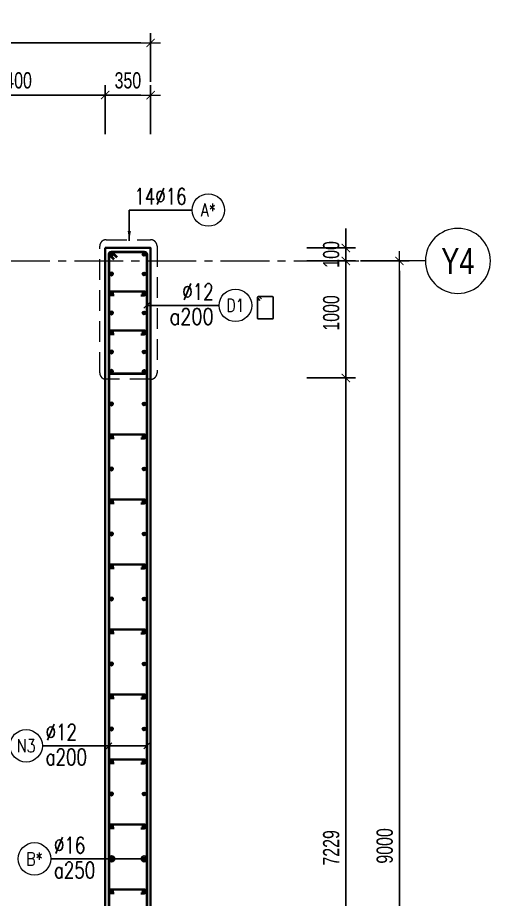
# Model space of a CAD drawing. Header units: millimetres. Extents: x 738475 to 1279438, y -34239 to 156422.
# Drawn here: x 1076680 to 1080317, y 15187 to 21970 of the extents above; entities that cross this region are included whole.
import ezdxf
from ezdxf.enums import TextEntityAlignment as Align

# ---------------------------------------------------------------- set-up
doc = ezdxf.new("R2010")
doc.units = ezdxf.units.MM
doc.header["$MEASUREMENT"] = 0
for name, pattern in [('HIDDEN2', [4.7625, 3.175, -1.5875]), ('HT_Dim Grid$0$CENTER2', [1.125, 0.75, -0.125, 0.125, -0.125]), ('HT_Grid$0$CENTER2', [1.125, 0.75, -0.125, 0.125, -0.125])]:
    doc.linetypes.add(name, pattern=pattern)
doc.layers.get('0').update_dxf_attribs({"lineweight": 20})
doc.layers.get('Defpoints').update_dxf_attribs({"color": 151, "lineweight": 9})
for name, color, linetype, lineweight in [('HT_Dim Grid$0$NDC_S_AXIS', 5, 'HT_Dim Grid$0$CENTER2', 13), ('HT_Dim Grid$0$NDC_S_SYMBOL', 1, 'Continuous', 15), ('HT_Dim Grid$0$NDC_S_TEXT SYMBOL', 7, 'Continuous', 20), ('HT_Grid$0$NDC_S_AXIS', 5, 'HT_Grid$0$CENTER2', 13), ('KC-LEADER', 153, 'Continuous', 18), ('KC-THEP', 6, 'Continuous', 40), ('NDC_S_DIM', 1, 'Continuous', 15), ('NDC_S_HIDDEN', 8, 'HIDDEN2', 13), ('NDC_S_LEADER', 1, 'Continuous', 15), ('NDC_S_REBAR', 4, 'Continuous', 35), ('NDC_S_STIRRUP', 4, 'Continuous', 40), ('NDC_S_VN TEXT', 7, 'Continuous', 20), ('NDC_S_WALL', 6, 'Continuous', 35)]:
    doc.layers.add(name, color=color, linetype=linetype, lineweight=lineweight)
doc.layers.add('Ligature', color=1, linetype='Continuous')
doc.styles.add('HT_Dim Grid$0$NDC_ANNO', font='', dxfattribs={"width": 0.8})
doc.styles.add('NDC_DIM', font='', dxfattribs={"width": 0.75})
doc.styles.add('NDC_EN TXT', font='romans.shx', dxfattribs={"width": 0.8})
doc.styles.get('HT_Dim Grid$0$NDC_ANNO').set_extended_font_data('Dotum')
doc.styles.get('NDC_DIM').set_extended_font_data('Dotum')
doc.dimstyles.new('NDC_dim_30', dxfattribs={"dimscale": 30, "dimtxt": 2.5, "dimasz": 1.5, "dimexe": 1.5, "dimexo": 2.5, "dimgap": 1, "dimtad": 1, "dimdec": 0, "dimzin": 0, "dimdsep": 46, "dimtxsty": 'NDC_DIM', "dimblk": 'DIMMARK', "dimcen": 0.09, "dimdle": 1.2, "dimclrd": 1, "dimclre": 1, "dimclrt": 3, "dimadec": 0, "dimazin": 0, "dimtfac": 1, "dimtdec": 0, "dimtix": 1, "dimtofl": 0, "dimtmove": 0, "dimatfit": 3, "dimfxl": 6, "dimfxlon": 1, "dimtolj": 1, "dimtzin": 0, "dimarcsym": 0})
doc.dimstyles.new('NDC_dim_50', dxfattribs={"dimscale": 50, "dimtxt": 2.5, "dimasz": 1.5, "dimexe": 1.5, "dimexo": 2.5, "dimgap": 1, "dimtad": 1, "dimdec": 0, "dimzin": 0, "dimdsep": 46, "dimtxsty": 'NDC_DIM', "dimblk": 'DIMMARK', "dimcen": 0.09, "dimdle": 1.2, "dimclrd": 1, "dimclre": 1, "dimclrt": 3, "dimadec": 0, "dimazin": 0, "dimtfac": 1, "dimtdec": 0, "dimtix": 1, "dimtofl": 0, "dimtmove": 0, "dimatfit": 3, "dimfxl": 6, "dimfxlon": 1, "dimtolj": 1, "dimtzin": 0, "dimarcsym": 0})

# ---------------------------------------------------------------- blocks, each defined once
blk = doc.blocks.new('DIMMARK')
at = {"layer": 'NDC_S_DIM', "color": 1}
blk.add_line((-1.5, 0), (1, 0), dxfattribs=at)
at = {"layer": 'NDC_S_DIM', "color": 2, "const_width": 0.1}
blk.add_lwpolyline([(-0.424, -0.424), (0.424, 0.424)], dxfattribs=at)
blk = doc.blocks.new('*D942')
at = {"layer": 'Defpoints', "color": 0, "ltscale": 200, "transparency": 16777216}
for p in [(1075346.8, 20098.3), (1079617, 20098.3), (1075346.8, 11098.3)]:
    blk.add_point(p, dxfattribs=at)
at = {"layer": 'NDC_S_DIM', "color": 1, "lineweight": -2, "ltscale": 200, "transparency": 16777216}
for p, q in [((1079317, 20098.3), (1079692, 20098.3)), ((1079617, 11173.3), (1079617, 20023.3)), ((1079317, 11098.3), (1079692, 11098.3))]:
    blk.add_line(p, q, dxfattribs=at)
at = {"layer": 'NDC_S_DIM', "color": 1, "lineweight": -2, "ltscale": 200, "transparency": 16777216, "xscale": 75, "yscale": 75, "zscale": 75}
for p, rotation in [((1079617, 20098.3), 90), ((1079617, 11098.3), 270)]:
    blk.add_blockref('DIMMARK', p, dxfattribs=dict(at, rotation=rotation))
at = {"layer": 'NDC_S_DIM', "color": 3, "ltscale": 200, "transparency": 16777216, "insert": (1079504.4, 15598.3), "char_height": 125, "attachment_point": 5, "rotation": 90, "style": 'NDC_DIM'}
blk.add_mtext('\\A1;9000', dxfattribs=at)
blk = doc.blocks.new('*U20')
at = {"layer": 'HT_Dim Grid$0$NDC_S_SYMBOL'}
blk.add_line((5, 0), (9, 0), dxfattribs=at)
blk.add_circle((0, 0), 5, dxfattribs=at)
at = {"layer": 'HT_Dim Grid$0$NDC_S_TEXT SYMBOL', "color": 7, "style": 'HT_Dim Grid$0$NDC_ANNO', "width": 0.8}
blk.add_attdef('GRID', text='', height=4, rotation=270, dxfattribs=at).set_placement((0, 0), align=Align.MIDDLE)
blk = doc.blocks.new('*D943')
at = {"layer": 'Defpoints', "color": 0, "ltscale": 200, "transparency": 16777216}
for p in [(1074460.2, 20198.3), (1079205.3, 20198.3), (1074053.3, 20098.3)]:
    blk.add_point(p, dxfattribs=at)
at = {"layer": 'NDC_S_DIM', "color": 1, "lineweight": -2, "ltscale": 200, "transparency": 16777216}
for p, q in [((1079205.3, 20273.3), (1079205.3, 20348.3)), ((1078905.3, 20198.3), (1079280.3, 20198.3)), ((1078905.3, 20098.3), (1079280.3, 20098.3)), ((1079205.3, 20023.3), (1079205.3, 19948.3))]:
    blk.add_line(p, q, dxfattribs=at)
at = {"layer": 'NDC_S_DIM', "color": 1, "lineweight": -2, "ltscale": 200, "transparency": 16777216, "xscale": 75, "yscale": 75, "zscale": 75}
for p, rotation in [((1079205.3, 20198.3), 270), ((1079205.3, 20098.3), 90)]:
    blk.add_blockref('DIMMARK', p, dxfattribs=dict(at, rotation=rotation))
at = {"layer": 'NDC_S_DIM', "color": 3, "ltscale": 200, "transparency": 16777216, "insert": (1079092.8, 20148.3), "char_height": 125, "attachment_point": 5, "rotation": 90, "style": 'NDC_DIM'}
blk.add_mtext('\\A1;100', dxfattribs=at)
blk = doc.blocks.new('*D949')
at = {"layer": 'Defpoints', "color": 0, "ltscale": 200, "transparency": 16777216}
for p in [(1077703.3, 21775.1), (1065753.3, 21074), (1077703.3, 20198.3)]:
    blk.add_point(p, dxfattribs=at)
at = {"layer": 'NDC_S_DIM', "color": 1, "lineweight": -2, "ltscale": 200, "transparency": 16777216}
for p, q in [((1065753.3, 21475.1), (1065753.3, 21850.1)), ((1077703.3, 21475.1), (1077703.3, 21850.1)), ((1065828.3, 21775.1), (1077628.3, 21775.1))]:
    blk.add_line(p, q, dxfattribs=at)
at = {"layer": 'NDC_S_DIM', "color": 1, "lineweight": -2, "ltscale": 200, "transparency": 16777216, "xscale": 75, "yscale": 75, "zscale": 75, "rotation": 180}
blk.add_blockref('DIMMARK', (1065753.3, 21775.1), dxfattribs=at)
at = {"layer": 'NDC_S_DIM', "color": 1, "lineweight": -2, "ltscale": 200, "transparency": 16777216, "xscale": 75, "yscale": 75, "zscale": 75}
blk.add_blockref('DIMMARK', (1077703.3, 21775.1), dxfattribs=at)
at = {"layer": 'NDC_S_DIM', "color": 3, "ltscale": 200, "transparency": 16777216, "insert": (1071728.3, 21887.7), "char_height": 125, "attachment_point": 5, "style": 'NDC_DIM'}
blk.add_mtext('\\A1;11950', dxfattribs=at)
blk = doc.blocks.new('THEP')
at = {"layer": 'KC-LEADER', "color": 6}
blk.add_circle((0, 0), 14, dxfattribs=at)
at = {"layer": 'KC-THEP'}
for p, q in [((-14, 0), (14, 0)), ((9.9, 9.9), (-9.9, -9.9)), ((-9.9, 9.9), (9.9, -9.9)), ((0, 14), (0, -14))]:
    blk.add_line(p, q, dxfattribs=at)
blk = doc.blocks.new('*U917')
at = {"layer": 'KC-THEP', "xscale": -1, "rotation": 170.3314355693972}
blk.add_blockref('THEP', (-125, 0), dxfattribs=at)
at = {"layer": 'KC-THEP', "rotation": 189.6685644363809}
blk.add_blockref('THEP', (125, 0), dxfattribs=at)
blk = doc.blocks.new('*U918')
at = {"layer": 'NDC_S_STIRRUP', "color": 0, "linetype": 'ByBlock', "lineweight": -2, "transparency": 16777216}
for p in [(0, 0), (0, -250), (0, -500), (0, -750), (0, -1000), (0, -1250), (0, -1500), (0, -1750), (0, -2000), (0, -2250), (0, -2500), (0, -2750), (0, -3000), (0, -3250), (0, -3500), (0, -3750), (0, -4000), (0, -4250), (0, -4500), (0, -4750), (0, -5000), (0, -5250), (0, -5500), (0, -5750), (0, -6000), (0, -6250), (0, -6500), (0, -6750)]:
    blk.add_blockref('*U917', p, dxfattribs=at)
blk = doc.blocks.new('*U914')
at = {"layer": 'NDC_S_REBAR'}
blk.add_lwpolyline([(-102.4, -14.7), (-127.4, -14.7, -1), (-127.4, 15.3), (127.4, 14.7, -1), (127.4, -15.3), (102.4, -15.3)], format="xyb", dxfattribs=at)
blk = doc.blocks.new('*U915')
at = {"layer": 'NDC_S_STIRRUP', "color": 0, "linetype": 'ByBlock', "lineweight": -2, "transparency": 16777216}
for p in [(0, 0), (0, -500), (0, -1000), (0, -1500), (0, -2000), (0, -2500), (0, -3000), (0, -3500), (0, -4000), (0, -4500), (0, -5000), (0, -5500), (0, -6000), (0, -6500)]:
    blk.add_blockref('*U914', p, dxfattribs=at)
blk = doc.blocks.new('*D964')
at = {"layer": 'Defpoints', "color": 0, "ltscale": 200, "transparency": 16777216}
for p in [(1077353.3, 21374), (1075953.3, 20198.3), (1077353.3, 20198.3)]:
    blk.add_point(p, dxfattribs=at)
at = {"layer": 'NDC_S_DIM', "color": 1, "lineweight": -2, "ltscale": 200, "transparency": 16777216}
for p, q in [((1075953.3, 21074), (1075953.3, 21449)), ((1077353.3, 21074), (1077353.3, 21449)), ((1076028.3, 21374), (1077278.3, 21374))]:
    blk.add_line(p, q, dxfattribs=at)
at = {"layer": 'NDC_S_DIM', "color": 1, "lineweight": -2, "ltscale": 200, "transparency": 16777216, "xscale": 75, "yscale": 75, "zscale": 75, "rotation": 180}
blk.add_blockref('DIMMARK', (1075953.3, 21374), dxfattribs=at)
at = {"layer": 'NDC_S_DIM', "color": 1, "lineweight": -2, "ltscale": 200, "transparency": 16777216, "xscale": 75, "yscale": 75, "zscale": 75}
blk.add_blockref('DIMMARK', (1077353.3, 21374), dxfattribs=at)
at = {"layer": 'NDC_S_DIM', "color": 3, "ltscale": 200, "transparency": 16777216, "insert": (1076653.3, 21486.6), "char_height": 125, "attachment_point": 5, "style": 'NDC_DIM'}
blk.add_mtext('\\A1;1400', dxfattribs=at)
blk = doc.blocks.new('*D965')
at = {"layer": 'Defpoints', "color": 0, "ltscale": 200, "transparency": 16777216}
for p in [(1077703.3, 21374), (1077353.3, 20198.3), (1077703.3, 20198.3)]:
    blk.add_point(p, dxfattribs=at)
at = {"layer": 'NDC_S_DIM', "color": 1, "lineweight": -2, "ltscale": 200, "transparency": 16777216}
for p, q in [((1077353.3, 21074), (1077353.3, 21449)), ((1077703.3, 21074), (1077703.3, 21449)), ((1077428.3, 21374), (1077628.3, 21374))]:
    blk.add_line(p, q, dxfattribs=at)
at = {"layer": 'NDC_S_DIM', "color": 1, "lineweight": -2, "ltscale": 200, "transparency": 16777216, "xscale": 75, "yscale": 75, "zscale": 75, "rotation": 180}
blk.add_blockref('DIMMARK', (1077353.3, 21374), dxfattribs=at)
at = {"layer": 'NDC_S_DIM', "color": 1, "lineweight": -2, "ltscale": 200, "transparency": 16777216, "xscale": 75, "yscale": 75, "zscale": 75}
blk.add_blockref('DIMMARK', (1077703.3, 21374), dxfattribs=at)
at = {"layer": 'NDC_S_DIM', "color": 3, "ltscale": 200, "transparency": 16777216, "insert": (1077528.3, 21486.6), "char_height": 125, "attachment_point": 5, "style": 'NDC_DIM'}
blk.add_mtext('\\A1;350', dxfattribs=at)
blk = doc.blocks.new('*U11')
blk.add_circle((-2.5, 0), 2.5)
at = {"layer": 'NDC_S_VN TEXT', "color": 3, "style": 'NDC_EN TXT', "width": 0.75}
for tag, p in [('DK1', (0.5, 0.85)), ('KC1', (0.5, -2.97))]:
    blk.add_attdef(tag, p, '', height=2.5, dxfattribs=at)
at = {"layer": 'NDC_S_VN TEXT', "color": 7, "style": 'NDC_EN TXT', "width": 0.8}
blk.add_attdef('SH2', text='', height=2, dxfattribs=at).set_placement((-2.5, 0), align=Align.MIDDLE)
blk = doc.blocks.new('*U9')
blk.add_circle((2.5, 0), 2.5)
at = {"layer": 'NDC_S_VN TEXT', "color": 3, "style": 'NDC_EN TXT', "width": 0.75}
blk.add_attdef('DK2', text='', height=2.5, dxfattribs=at).set_placement((-0.85, 0.85), align=Align.RIGHT)
at = {"layer": 'NDC_S_VN TEXT', "color": 7, "style": 'NDC_EN TXT', "width": 0.8}
blk.add_attdef('SH3', text='', height=2, dxfattribs=at).set_placement((2.5, 0), align=Align.MIDDLE)
blk = doc.blocks.new('*U10')
blk.add_circle((2.5, 0), 2.5)
at = {"layer": 'NDC_S_VN TEXT', "color": 3, "style": 'NDC_EN TXT'}
for tag, width, p in [('DK2', 0.75, (-0.85, 0.85)), ('KC2', 0.8, (-0.85, -2.97))]:
    blk.add_attdef(tag, text='', height=2.5, dxfattribs=dict(at, width=width)).set_placement(p, align=Align.RIGHT)
at = {"layer": 'NDC_S_VN TEXT', "color": 7, "style": 'NDC_EN TXT', "width": 0.8}
blk.add_attdef('SH3', text='', height=2, dxfattribs=at).set_placement((2.5, 0), align=Align.MIDDLE)
blk = doc.blocks.new('*D954')
at = {"layer": 'Defpoints', "color": 0, "ltscale": 200, "transparency": 16777216}
for p in [(1077588.3, 19197.9), (1079205.3, 19197.9), (1077560.1, 11968.7)]:
    blk.add_point(p, dxfattribs=at)
at = {"layer": 'NDC_S_DIM', "color": 1, "lineweight": -2, "ltscale": 200, "transparency": 16777216}
for p, q in [((1078905.3, 19197.9), (1079280.3, 19197.9)), ((1079205.3, 12043.7), (1079205.3, 19122.9)), ((1078905.3, 11968.7), (1079280.3, 11968.7))]:
    blk.add_line(p, q, dxfattribs=at)
at = {"layer": 'NDC_S_DIM', "color": 1, "lineweight": -2, "ltscale": 200, "transparency": 16777216, "xscale": 75, "yscale": 75, "zscale": 75}
for p, rotation in [((1079205.3, 19197.9), 90), ((1079205.3, 11968.7), 270)]:
    blk.add_blockref('DIMMARK', p, dxfattribs=dict(at, rotation=rotation))
at = {"layer": 'NDC_S_DIM', "color": 3, "ltscale": 200, "transparency": 16777216, "insert": (1079092.8, 15583.3), "char_height": 125, "attachment_point": 5, "rotation": 90, "style": 'NDC_DIM'}
blk.add_mtext('\\A1;7229', dxfattribs=at)
blk = doc.blocks.new('*D955')
at = {"layer": 'Defpoints', "color": 0, "ltscale": 200, "transparency": 16777216}
for p in [(1077588.3, 20198.3), (1079205.3, 20198.3), (1077588.3, 19197.9)]:
    blk.add_point(p, dxfattribs=at)
at = {"layer": 'NDC_S_DIM', "color": 1, "lineweight": -2, "ltscale": 200, "transparency": 16777216}
for p, q in [((1078905.3, 20198.3), (1079280.3, 20198.3)), ((1079205.3, 19272.9), (1079205.3, 20123.3)), ((1078905.3, 19197.9), (1079280.3, 19197.9))]:
    blk.add_line(p, q, dxfattribs=at)
at = {"layer": 'NDC_S_DIM', "color": 1, "lineweight": -2, "ltscale": 200, "transparency": 16777216, "xscale": 75, "yscale": 75, "zscale": 75}
for p, rotation in [((1079205.3, 20198.3), 90), ((1079205.3, 19197.9), 270)]:
    blk.add_blockref('DIMMARK', p, dxfattribs=dict(at, rotation=rotation))
at = {"layer": 'NDC_S_DIM', "color": 3, "ltscale": 200, "transparency": 16777216, "insert": (1079092.8, 19698.1), "char_height": 125, "attachment_point": 5, "rotation": 90, "style": 'NDC_DIM'}
blk.add_mtext('\\A1;1000', dxfattribs=at)

msp = doc.modelspace()

# ---------------------------------------------------------------- linework, layer by layer
at = {"layer": 'HT_Grid$0$NDC_S_AXIS', "ltscale": 500}
msp.add_line((1060803.973, 20098.282), (1079616.991, 20098.282), dxfattribs=at)
at = {"layer": 'Ligature'}
msp.add_lwpolyline([(1078544.056, 19795.11), (1078528.09, 19811.076, -0.66817864), (1078533.863, 19825.014), (1078638.492, 19825.014, -0.41421356), (1078646.657, 19816.849), (1078646.657, 19659.742, -0.41421356), (1078638.492, 19651.577), (1078533.863, 19651.577, -0.41421356), (1078525.698, 19659.742), (1078525.698, 19816.849, -0.66817864), (1078539.637, 19822.623), (1078555.603, 19806.657)], format="xyb", dxfattribs=at)
at = {"layer": 'NDC_S_HIDDEN', "ltscale": 50}
msp.add_lwpolyline([(1077361.464, 20261.369), (1077702.748, 20261.369, -0.41421356), (1077752.748, 20211.369), (1077752.748, 19237.873, -0.41421356), (1077702.748, 19187.873), (1077361.464, 19187.873, -0.41421356), (1077311.464, 19237.873), (1077311.464, 20211.369, -0.41421356)], format="xyb", close=True, dxfattribs=at)
at = {"layer": 'NDC_S_REBAR'}
for points in [[(1077423.646, 19833.986), (1077398.646, 19833.986, -1), (1077398.646, 19863.986), (1077653.349, 19863.465, -1), (1077653.349, 19833.465), (1077628.349, 19833.465)], [(1077423.646, 19533.986), (1077398.646, 19533.986, -1), (1077398.646, 19563.986), (1077653.349, 19563.465, -1), (1077653.349, 19533.465), (1077628.349, 19533.465)]]:
    msp.add_lwpolyline(points, format="xyb", dxfattribs=at)
at = {"layer": 'NDC_S_STIRRUP'}
for points in [[(1077423.349, 20108.282), (1077383.349, 20148.282, -0.41421356), (1077403.349, 20168.282), (1077653.349, 20168.282, -0.41421356), (1077673.349, 20148.282), (1077673.349, 11048.282, -0.41421356), (1077653.349, 11028.282), (1077403.349, 11028.282, -0.41421356), (1077383.349, 11048.282), (1077383.349, 20148.282, -0.41421356), (1077403.349, 20168.282), (1077443.349, 20128.282)], [(1077423.349, 20108.282), (1077383.349, 20148.282, -0.41421356), (1077403.349, 20168.282), (1077653.349, 20168.282, -0.41421356), (1077673.349, 20148.282), (1077673.349, 19248.465, -0.41421356), (1077653.349, 19228.465), (1077403.349, 19228.465, -0.41421356), (1077383.349, 19248.465), (1077383.349, 20148.282, -0.41421356), (1077403.349, 20168.282), (1077443.349, 20128.282)]]:
    msp.add_lwpolyline(points, format="xyb", dxfattribs=at)
at = {"layer": 'NDC_S_WALL'}
for points in [[(1077353.349, 20198.282), (1077353.349, 11498.282), (1074553.349, 11498.282), (1074553.349, 17868.282), (1075953.349, 17868.282), (1075953.349, 18168.282), (1074553.349, 18168.282), (1074553.349, 19698.282), (1075953.349, 19698.282), (1075953.349, 20198.282), (1073303.349, 20198.282), (1073303.349, 19698.282), (1074053.349, 19698.282), (1074053.349, 14748.282), (1071853.349, 14748.282), (1071853.349, 19698.282), (1072503.349, 19698.282), (1072503.349, 20198.282), (1070653.349, 20198.282), (1070653.349, 19698.282), (1071553.349, 19698.282), (1071553.349, 17648.282), (1068753.349, 17648.282)], [(1068753.349, 17348.282), (1071553.349, 17348.282), (1071553.349, 12898.282), (1072653.349, 12898.282), (1072653.349, 13098.282), (1071853.349, 13098.282), (1071853.349, 14548.282), (1074053.349, 14548.282), (1074053.349, 10998.282), (1077703.349, 10998.282), (1077703.349, 20198.282), (1077353.349, 20198.282)]]:
    msp.add_lwpolyline(points, dxfattribs=at)

# ---------------------------------------------------------------- block references
at = {"layer": 'HT_Dim Grid$0$NDC_S_AXIS'}
ref = msp.add_blockref('*U20', (1080066.991, 20098.282), dxfattribs=dict(at, xscale=-50, yscale=50, zscale=50))
ref.add_attrib('GRID', 'Y4', dxfattribs={"layer": 'HT_Dim Grid$0$NDC_S_TEXT SYMBOL', "color": 7, "height": 200, "style": 'HT_Dim Grid$0$NDC_ANNO', "width": 0.8}).set_placement((1080066.991, 20098.282), align=Align.MIDDLE)
at = {"layer": 'KC-THEP', "xscale": -1, "rotation": 170.3314355693972}
for p in [(1077403.349, 20148.465), (1077403.349, 19998.465), (1077403.349, 19848.465), (1077403.349, 19698.465), (1077403.349, 19548.465), (1077403.349, 19398.465), (1077403.349, 19248.465)]:
    msp.add_blockref('THEP', p, dxfattribs=at)
at = {"layer": 'KC-THEP', "rotation": 189.6685644363809}
for p in [(1077653.349, 20148.465), (1077653.349, 19998.465), (1077653.349, 19848.465), (1077653.349, 19698.465), (1077653.349, 19548.465), (1077653.349, 19398.465), (1077653.349, 19248.465)]:
    msp.add_blockref('THEP', p, dxfattribs=at)
at = {"layer": 'NDC_S_STIRRUP'}
for name, p in [('*U918', (1077528.349, 18998.465)), ('*U915', (1077525.997, 18748.725))]:
    msp.add_blockref(name, p, dxfattribs=at)
at = {"layer": 'NDC_S_VN TEXT', "xscale": 50, "yscale": 50, "zscale": 50}
for name, p, values in [('*U9', (1078022.113, 20489.409), {'SH3': 'A*', 'DK2': '14%%C16'}), ('*U10', (1078230.639, 19756.111), {'SH3': 'D1', 'DK2': '%%c12', 'KC2': 'a200'}), ('*U11', (1076870.506, 16368.28), {'SH2': 'N3', 'DK1': '%%C12', 'KC1': 'a200'}), ('*U11', (1076934.402, 15498.465), {'SH2': 'B*', 'DK1': '%%C16', 'KC1': 'a250'})]:
    msp.add_blockref(name, p, dxfattribs=at).add_auto_attribs(values)

# ---------------------------------------------------------------- dimensions: what is measured, and where the dimension line sits
at = {"layer": 'NDC_S_DIM', "ltscale": 200}
for base, p1, p2, picture, middle in [((1077703.349, 21775.127), (1065753.349, 21073.996), (1077703.349, 20198.282), '*D949', (1071728.349, 21887.711)), ((1077353.349, 21373.996), (1075953.349, 20198.282), (1077353.349, 20198.282), '*D964', (1076653.349, 21486.581)), ((1077703.349, 21373.996), (1077353.349, 20198.282), (1077703.349, 20198.282), '*D965', (1077528.349, 21486.581))]:
    dim = msp.add_linear_dim(base=base, p1=p1, p2=p2, dimstyle='NDC_dim_50', override={"dimtmove": 1}, dxfattribs=at)
    dim.commit()
    dim.dimension.update_dxf_attribs({"geometry": picture, "text_midpoint": middle})
for base, p1, p2, picture, middle in [((1079205.336, 20198.282), (1074053.349, 20098.282), (1074460.207, 20198.282), '*D943', (1079092.751, 20148.282)), ((1079205.336, 20198.282), (1077588.307, 19197.873), (1077588.307, 20198.282), '*D955', (1079092.751, 19698.078)), ((1079205.336, 19197.873), (1077560.076, 11968.671), (1077588.307, 19197.873), '*D954', (1079092.751, 15583.272))]:
    dim = msp.add_linear_dim(base=base, p1=p1, p2=p2, angle=90, dimstyle='NDC_dim_50', override={"dimtmove": 1}, dxfattribs=at)
    dim.commit()
    dim.dimension.update_dxf_attribs({"geometry": picture, "text_midpoint": middle})
dim = msp.add_linear_dim(base=(1079616.991, 20098.282), p1=(1075346.806, 11098.282), p2=(1075346.806, 20098.282), angle=90, dimstyle='NDC_dim_50', dxfattribs=at)
dim.commit()
dim.dimension.update_dxf_attribs({"geometry": '*D942', "text_midpoint": (1079504.406, 15598.282)})

# ---------------------------------------------------------------- leaders
at = {"layer": 'NDC_S_LEADER'}
for points, dimstyle, override in [([(1077538.933, 20253.485), (1077538.933, 20489.409), (1078022.113, 20489.409)], 'NDC_dim_50', {"dimtad": 0}), ([(1077673.349, 19756.111), (1078228.564, 19756.111)], 'NDC_dim_30', {"dimtad": 0, "dimldrblk": 'Oblique'}), ([(1077673.349, 16368.099), (1076870.506, 16368.099)], 'NDC_dim_30', {"dimtad": 0, "dimldrblk": 'Oblique'}), ([(1077383.32, 16368.099), (1076870.506, 16368.099)], 'NDC_dim_30', {"dimtad": 0, "dimldrblk": 'Oblique'}), ([(1077653.349, 15498.465), (1076934.402, 15498.465)], 'NDC_dim_30', {"dimtad": 0, "dimldrblk": 'Origin'}), ([(1077403.349, 15498.465), (1076934.402, 15498.465)], 'NDC_dim_30', {"dimtad": 0, "dimldrblk": 'Origin'})]:
    msp.add_leader(points, dimstyle=dimstyle, override=override, dxfattribs=at)

doc.saveas('drawing.dxf')
